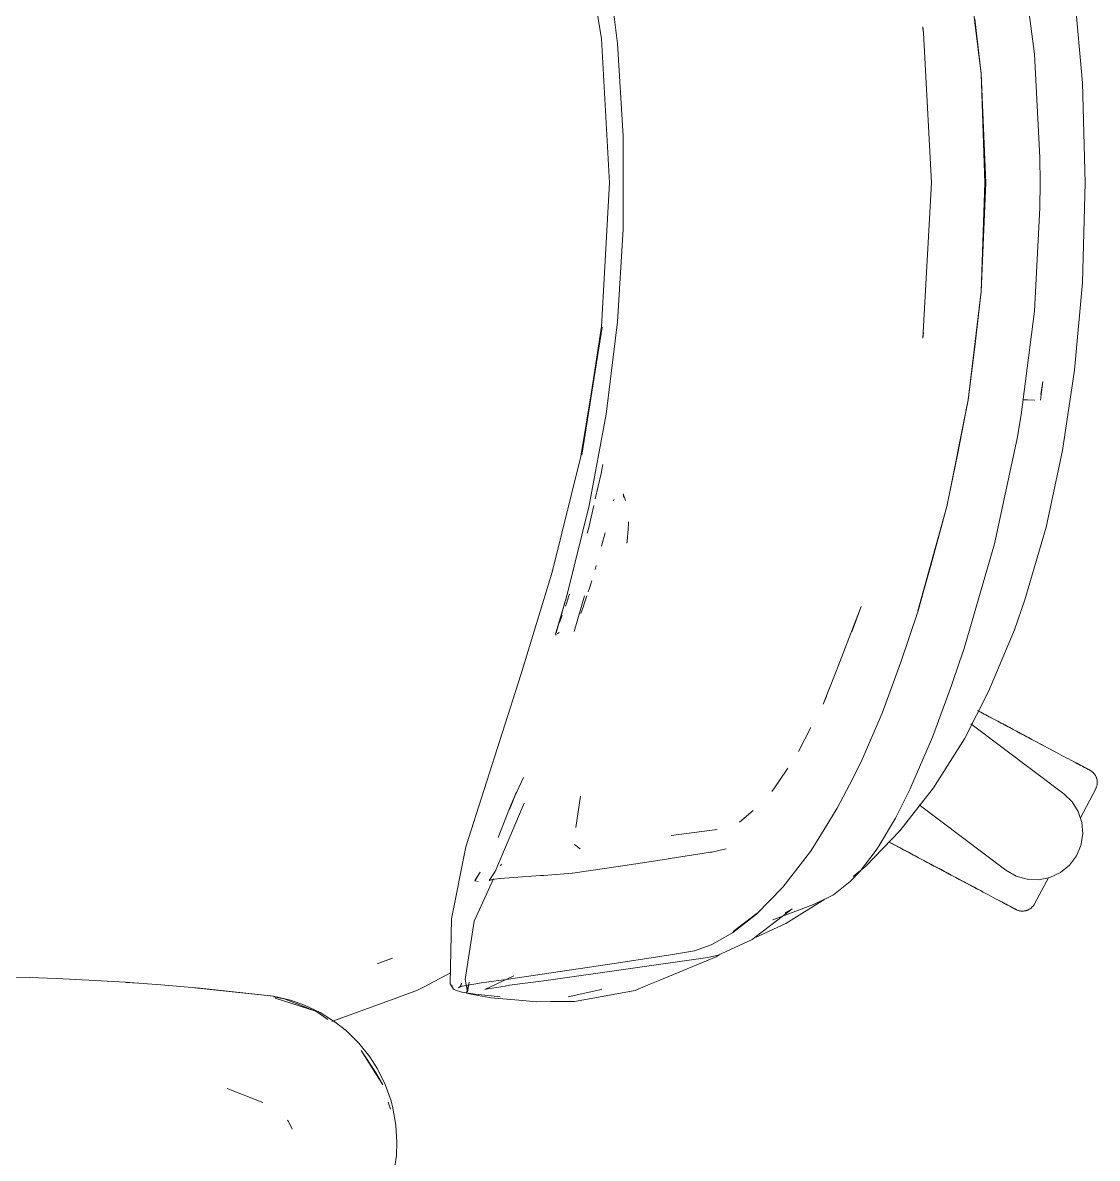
# Model space of a CAD drawing. Header units: millimetres. Extents: x 79795 to 317870, y -36033 to 97293.
# Drawn here: x 199150.3 to 199463.8, y 33268.1 to 33599.4 of the extents above; entities that cross this region are included whole.
import ezdxf

# ---------------------------------------------------------------- set-up
doc = ezdxf.new("R2010")
doc.units = ezdxf.units.MM
doc.header["$MEASUREMENT"] = 0
doc.layers.add('G-IMPT', color=8, linetype='CONTINUOUS', lineweight=9)
doc.layers.add('I-FURN', color=8, linetype='CONTINUOUS', lineweight=9)

msp = doc.modelspace()

# ---------------------------------------------------------------- linework, layer by layer
at = {"layer": 'G-IMPT'}
for p, q in [((199313.14, 33632.65), (199319.13, 33594.74)), ((199320.53, 33620.3), (199323.83, 33593.38)), ((199445.44, 33590.27), (199441.63, 33620.44)), ((199429.92, 33584.57), (199426.09, 33616.16)), ((199429.88, 33584.53), (199426.1, 33616.08)), ((199457.18, 33607.47), (199459.44, 33581.89)), ((199429.88, 33584.53), (199428.04, 33600.61)), ((199412.88, 33598.03), (199412.92, 33597.79)), ((199413.15, 33596.48), (199412.89, 33598.26)), ((199413.15, 33596.48), (199412.92, 33597.79)), ((199415.48, 33552.75), (199413.15, 33596.48)), ((199415.43, 33552.75), (199413.15, 33596.48)), ((199319.13, 33594.74), (199321.49, 33552.75)), ((199325.48, 33566.31), (199323.83, 33593.38)), ((199447.06, 33560.07), (199445.44, 33590.27)), ((199430.55, 33569.64), (199429.88, 33584.53)), ((199429.88, 33584.53), (199431.02, 33552.75)), ((199429.92, 33584.57), (199431.25, 33552.75)), ((199459.44, 33581.89), (199460.29, 33552.75)), ((199430.55, 33569.64), (199431.02, 33552.75)), ((199325.48, 33566.31), (199325.48, 33539.19)), ((199447.06, 33560.07), (199447.15, 33552.75)), ((199319.13, 33510.77), (199321.49, 33552.75)), ((199415.43, 33552.75), (199412.92, 33507.41)), ((199429.88, 33520.98), (199431.02, 33552.75)), ((199431.25, 33552.75), (199429.92, 33520.94)), ((199430.55, 33535.87), (199431.02, 33552.75)), ((199447.06, 33545.44), (199447.15, 33552.75)), ((199460.29, 33552.75), (199459.44, 33523.61)), ((199447.06, 33545.44), (199445.44, 33515.24)), ((199325.48, 33539.19), (199323.83, 33512.12)), ((199429.88, 33520.98), (199430.55, 33535.87)), ((199459.44, 33523.61), (199457.18, 33498.04)), ((199429.92, 33520.94), (199426.09, 33489.34)), ((199429.88, 33520.98), (199426.1, 33489.42)), ((199428.04, 33504.9), (199429.88, 33520.98)), ((199445.44, 33515.24), (199441.63, 33485.07)), ((199313.14, 33472.85), (199319.39, 33510.59)), ((199319.13, 33510.77), (199313.4, 33473.23)), ((199319.39, 33510.59), (199313.4, 33473.23)), ((199320.53, 33485.2), (199323.83, 33512.12)), ((199412.92, 33507.41), (199413.15, 33509.03)), ((199413.15, 33509.03), (199412.92, 33507.72)), ((199412.88, 33507.47), (199412.92, 33507.72)), ((199428.04, 33504.9), (199426.1, 33489.42)), ((199457.18, 33498.04), (199453.69, 33474.62)), ((199447.28, 33489.34), (199447.93, 33494.75)), ((199447.36, 33490.98), (199447.93, 33494.75)), ((199426.1, 33489.42), (199419.88, 33458.18)), ((199419.88, 33458.18), (199426.09, 33489.34)), ((199426.1, 33489.42), (199423, 33473.32)), ((199442.18, 33489.43), (199443.43, 33489.38)), ((199445.52, 33489.31), (199443.43, 33489.38)), ((199445.52, 33489.31), (199445.41, 33489.31)), ((199315.6, 33458.53), (199320.53, 33485.2)), ((199441.63, 33485.07), (199440.45, 33478.15)), ((199440.45, 33478.15), (199433.78, 33447.36)), ((199304.82, 33439.17), (199313.14, 33472.85)), ((199419.92, 33458.29), (199423, 33473.32)), ((199448.88, 33452.26), (199453.69, 33474.62)), ((199319.55, 33470.58), (199319.08, 33467.95)), ((199319.08, 33467.95), (199317.37, 33460.53)), ((199322.81, 33460.34), (199322.68, 33459.93)), ((199325.48, 33461.94), (199326.17, 33459.99)), ((199325.48, 33461.94), (199325.7, 33460.89)), ((199315.6, 33458.53), (199309.05, 33432.22)), ((199316.92, 33458.55), (199315.37, 33451.8)), ((199419.92, 33458.29), (199411.49, 33427.89)), ((199419.92, 33458.29), (199411.54, 33427.8)), ((199415.27, 33441.05), (199419.92, 33458.29)), ((199326.92, 33451.78), (199327.02, 33453.15)), ((199327.02, 33453.85), (199327.02, 33453.15)), ((199315.37, 33451.8), (199315.03, 33450.52)), ((199319.22, 33446.72), (199320.22, 33450.58)), ((199326.92, 33451.78), (199326.64, 33448.07)), ((199442.7, 33431.02), (199448.88, 33452.26)), ((199319.22, 33446.72), (199319.61, 33448.25)), ((199326.64, 33448.07), (199326.61, 33447.59)), ((199424.84, 33416.53), (199433.78, 33447.36)), ((199317.31, 33439.93), (199317.64, 33441.05)), ((199415.27, 33441.05), (199411.49, 33427.89)), ((199304.82, 33439.17), (199295.64, 33409.19)), ((199315.53, 33434.14), (199316.32, 33436.63)), ((199315.29, 33433.36), (199315.53, 33434.14)), ((199309.05, 33432.22), (199305.78, 33421)), ((199309.05, 33432.22), (199305.94, 33421.4)), ((199309.05, 33432.22), (199305.99, 33421.68)), ((199308.66, 33429.19), (199308.94, 33429.99)), ((199309.68, 33432.22), (199308.94, 33429.99)), ((199309.68, 33432.22), (199309.83, 33432.68)), ((199314.24, 33432.22), (199311.21, 33421.79)), ((199314.14, 33429.92), (199313.88, 33429.2)), ((199314.14, 33429.92), (199314.91, 33432.22)), ((199439.63, 33422.28), (199442.7, 33431.02)), ((199307.67, 33426.44), (199307.32, 33425.47)), ((199313.12, 33427.04), (199313.88, 33429.2)), ((199394.94, 33429.14), (199388.23, 33411.69)), ((199394.94, 33429.14), (199392.22, 33421.7)), ((199406.53, 33412.88), (199411.54, 33427.8)), ((199307.32, 33425.47), (199306.93, 33424.4)), ((199305.78, 33421), (199305.91, 33420.75)), ((199305.99, 33421.68), (199305.94, 33421.4)), ((199306.87, 33421.53), (199306.26, 33421.15)), ((199306.87, 33421.53), (199306.66, 33421.39)), ((199439.63, 33422.28), (199432.11, 33404.31)), ((199424.84, 33416.53), (199423.64, 33412.92)), ((199421.3, 33406.1), (199423.64, 33412.92)), ((199387.56, 33409.96), (199383.84, 33400.64)), ((199388.23, 33411.69), (199387.56, 33409.96)), ((199406.53, 33412.88), (199401.07, 33398)), ((199295.64, 33409.19), (199279.65, 33358.95)), ((199421.3, 33406.1), (199415.7, 33391.03)), ((199432.11, 33404.31), (199425.02, 33390.53)), ((199383.84, 33400.64), (199384.84, 33402.88)), ((199401.07, 33398), (199394.89, 33383.78)), ((199376.67, 33386.8), (199380.21, 33393.77)), ((199414.22, 33387.35), (199415.7, 33391.03)), ((199425.02, 33390.53), (199416.04, 33376.24)), ((199409.45, 33376.39), (199414.22, 33387.35)), ((199391.51, 33377.05), (199394.89, 33383.78)), ((199369.64, 33376.19), (199373.14, 33381.32)), ((199373.14, 33381.32), (199373.53, 33381.9)), ((199293.35, 33372.52), (199296.4, 33379.23)), ((199391.51, 33377.05), (199387.94, 33370.26)), ((199292.32, 33369.93), (199294.35, 33375.05)), ((199294.35, 33375.04), (199292.32, 33369.93)), ((199292.33, 33370.14), (199294.35, 33375.04)), ((199311.68, 33364.61), (199313.08, 33373.77)), ((199369.64, 33376.19), (199368.89, 33375.09)), ((199405.23, 33367.94), (199409.23, 33375.95)), ((199416.04, 33376.24), (199406.24, 33363.63)), ((199409.45, 33376.39), (199409.23, 33375.95)), ((199288.19, 33351.8), (199296.63, 33371.77)), ((199292.33, 33370.14), (199289.07, 33361.67)), ((199384.17, 33364.03), (199387.94, 33370.26)), ((199363.37, 33369.56), (199359.46, 33366.22)), ((199404.92, 33367.34), (199400.19, 33359.34)), ((199405.23, 33367.94), (199404.92, 33367.34)), ((199311.68, 33364.61), (199311.73, 33364.95)), ((199339.51, 33362.28), (199352.87, 33364.06)), ((199352.87, 33364.06), (199352.4, 33363.91)), ((199384.17, 33364.03), (199380.29, 33357.93)), ((199396.28, 33353.34), (199406.24, 33363.63)), ((199275.45, 33338), (199279.65, 33358.95)), ((199311.33, 33359.66), (199312.97, 33358.38)), ((199339.22, 33355.6), (199350.94, 33357.4)), ((199350.94, 33357.4), (199351.41, 33357.48)), ((199353.39, 33357.9), (199351.41, 33357.48)), ((199355.55, 33358.36), (199353.39, 33357.9)), ((199372.1, 33347.24), (199380.12, 33357.67)), ((199380.29, 33357.93), (199380.12, 33357.67)), ((199394.61, 33351.92), (199399.32, 33358.05)), ((199399.32, 33358.05), (199400.19, 33359.34)), ((199289.64, 33353.51), (199290.08, 33353.79)), ((199324.74, 33353.31), (199310.67, 33351.28)), ((199324.74, 33353.31), (199338.1, 33355.42)), ((199338.1, 33355.42), (199338.61, 33355.51)), ((199339.22, 33355.6), (199338.61, 33355.51)), ((199396.28, 33353.34), (199392.61, 33350.34)), ((199282.23, 33349.12), (199283.81, 33351.59)), ((199283.81, 33351.59), (199282.29, 33349.1)), ((199282.29, 33349.1), (199283.78, 33351.57)), ((199286.43, 33349.13), (199288.19, 33351.8)), ((199293.5, 33350.02), (199289.63, 33349.72)), ((199301.36, 33350.58), (199293.5, 33350.02)), ((199302.35, 33350.65), (199301.36, 33350.58)), ((199310.59, 33351.27), (199302.35, 33350.65)), ((199310.59, 33351.27), (199310.67, 33351.28)), ((199391.72, 33348.9), (199394.61, 33351.92)), ((199282.08, 33337.3), (199287.7, 33349.65)), ((199282.23, 33349.12), (199282.29, 33349.1)), ((199283.16, 33348.83), (199282.29, 33349.1)), ((199287.15, 33349.41), (199286.43, 33349.13)), ((199287.15, 33349.41), (199287.16, 33349.42)), ((199289.54, 33349.72), (199287.16, 33349.42)), ((199289.54, 33349.72), (199289.63, 33349.72)), ((199372.1, 33347.24), (199364.36, 33339.34)), ((199386.85, 33345.03), (199391.72, 33348.9)), ((199372.91, 33336.6), (199384.36, 33343.73)), ((199385.72, 33344.42), (199383.28, 33343.25)), ((199386.85, 33345.03), (199385.72, 33344.42)), ((199374.8, 33340.9), (199363.09, 33331.96)), ((199369.14, 33337.66), (199381.05, 33342.17)), ((199374.8, 33340.9), (199372.77, 33339.73)), ((199383.28, 33343.25), (199381.05, 33342.17)), ((199275.45, 33338), (199275.07, 33319.01)), ((199282.08, 33337.3), (199279.37, 33320.25)), ((199357.4, 33333.92), (199364.36, 33339.34)), ((199364.57, 33339.64), (199357.62, 33334.25)), ((199357.62, 33334.25), (199361, 33336.84)), ((199364.57, 33339.64), (199361, 33336.84)), ((199357.4, 33333.92), (199351.56, 33330.63)), ((199364.28, 33332.62), (199372.91, 33336.6)), ((199346.35, 33328.66), (199351.14, 33330.42)), ((199351.56, 33330.63), (199351.14, 33330.42)), ((199356.57, 33328.92), (199363.09, 33331.96)), ((199322.91, 33324.97), (199338.68, 33327.36)), ((199352.65, 33326.86), (199336.2, 33320.07)), ((199346.35, 33328.66), (199338.68, 33327.36)), ((199350.22, 33326.7), (199353.21, 33327.35)), ((199353.82, 33327.63), (199352.65, 33326.86)), ((199356.57, 33328.92), (199353.21, 33327.35)), ((199258.2, 33326.54), (199253.73, 33324.9)), ((199253.73, 33324.9), (199257.61, 33326.28)), ((199258.2, 33326.54), (199257.61, 33326.28)), ((199292.04, 33320.42), (199322.91, 33324.97)), ((199303, 33320.03), (199350.22, 33326.7)), ((199139.97, 33321.16), (199152.28, 33320.86)), ((199160.16, 33320.57), (199152.28, 33320.86)), ((199160.16, 33320.57), (199171.46, 33320.03)), ((199275.13, 33322.2), (199267.23, 33318.06)), ((199280.05, 33316.67), (199279.37, 33320.25)), ((199284.18, 33319.3), (199292.04, 33320.42)), ((199285.15, 33317.4), (199293.56, 33321.39)), ((199180.33, 33319.47), (199171.46, 33320.03)), ((199180.33, 33319.47), (199190.62, 33318.74)), ((199182.38, 33319.33), (199180.47, 33319.42)), ((199182.38, 33319.33), (199183.79, 33319.2)), ((199202.02, 33317.76), (199190.62, 33318.74)), ((199223.46, 33315.4), (199200.5, 33317.86)), ((199200.5, 33317.86), (199220.64, 33315.74)), ((199223.46, 33315.4), (199202.02, 33317.76)), ((199259.5, 33314.94), (199265.47, 33317.13)), ((199267.23, 33318.06), (199265.47, 33317.13)), ((199275.07, 33319.01), (199275.68, 33317.97)), ((199275.55, 33318.6), (199275.68, 33317.97)), ((199275.55, 33318.6), (199275.65, 33318.05)), ((199275.68, 33317.97), (199275.65, 33318.05)), ((199276.05, 33317.48), (199275.68, 33317.97)), ((199276.59, 33317.16), (199276.05, 33317.48)), ((199276.59, 33317.16), (199278.45, 33316.61)), ((199278.54, 33318.37), (199277.44, 33317.81)), ((199277.94, 33318.2), (199277.44, 33317.81)), ((199277.92, 33318.2), (199284.18, 33319.3)), ((199278.54, 33318.37), (199277.92, 33318.2)), ((199277.94, 33318.2), (199278.26, 33318.74)), ((199278.34, 33319.24), (199278.26, 33318.74)), ((199280.54, 33319.54), (199279.82, 33316.26)), ((199280.54, 33319.54), (199280.05, 33316.67)), ((199285.15, 33317.4), (199286.02, 33317.54)), ((199291.04, 33318.37), (199286.02, 33317.54)), ((199291.04, 33318.37), (199292.34, 33318.59)), ((199303, 33320.03), (199292.34, 33318.59)), ((199309.42, 33315.25), (199318.72, 33317.3)), ((199311.28, 33313.84), (199328.98, 33317.08)), ((199318.72, 33317.3), (199319.3, 33317.45)), ((199328.98, 33317.08), (199332.83, 33318.68)), ((199336.2, 33320.07), (199332.83, 33318.68)), ((199223.46, 33315.4), (199220.64, 33315.74)), ((199223.46, 33315.4), (199228.42, 33314.25)), ((199223.53, 33315.19), (199226.59, 33314.61)), ((199235.81, 33311), (199223.95, 33314.82)), ((199233.1, 33311.91), (199223.95, 33314.82)), ((199226.59, 33314.61), (199235.81, 33311)), ((199232.55, 33312.8), (199228.42, 33314.25)), ((199240.56, 33308), (199259.5, 33314.94)), ((199281.73, 33316.07), (199278.45, 33316.61)), ((199282.14, 33315.81), (199279.82, 33316.26)), ((199281.73, 33316.07), (199282.34, 33316)), ((199286.39, 33315), (199282.14, 33315.81)), ((199282.34, 33316), (199287.03, 33315.48)), ((199286.86, 33314.96), (199286.39, 33315)), ((199286.86, 33314.96), (199296.19, 33314.16)), ((199287.03, 33315.48), (199289.62, 33315.27)), ((199296.19, 33314.16), (199300.14, 33313.81)), ((199304.31, 33313.82), (199300.14, 33313.81)), ((199311.28, 33313.84), (199304.31, 33313.82)), ((199237.13, 33310.61), (199232.55, 33312.8)), ((199235.81, 33311), (199233.1, 33311.91)), ((199235.81, 33311), (199239.39, 33308.58)), ((199237.13, 33310.61), (199241.46, 33307.88)), ((199244.76, 33305.26), (199241.46, 33307.88)), ((199248.37, 33301.71), (199244.76, 33305.26)), ((199248.37, 33301.71), (199251.56, 33297.73)), ((199255.42, 33289.58), (199249.1, 33299.53)), ((199253.26, 33293.26), (199249.1, 33299.53)), ((199253.82, 33294.19), (199251.56, 33297.73)), ((199256.07, 33289.68), (199253.82, 33294.19)), ((199255.42, 33289.58), (199253.26, 33293.26)), ((199209.94, 33288.5), (199220.36, 33284.36)), ((199256.07, 33289.68), (199257.78, 33284.9)), ((199256.98, 33284.47), (199257.6, 33282.44)), ((199258.34, 33282.78), (199257.78, 33284.9)), ((199259.22, 33277.83), (199258.34, 33282.78)), ((199227.89, 33278.83), (199227.59, 33279.28)), ((199228.9, 33276.61), (199227.89, 33278.83)), ((199259.52, 33272.79), (199259.22, 33277.83)), ((199259.52, 33272.79), (199259.34, 33268.94)), ((199258.7, 33264.43), (199259.34, 33268.94))]:
    msp.add_line(p, q, dxfattribs=at)
at = {"layer": 'I-FURN'}
for p, q in [((199429.84, 33398.24), (199428.87, 33398.76)), ((199429.32, 33398.52), (199430.28, 33398.01)), ((199430.81, 33397.73), (199429.84, 33398.24)), ((199430.28, 33398.01), (199431.26, 33397.49)), ((199431.8, 33397.2), (199430.81, 33397.73)), ((199431.26, 33397.49), (199432.25, 33396.96)), ((199432.79, 33396.68), (199431.8, 33397.2)), ((199432.25, 33396.96), (199433.24, 33396.43)), ((199433.78, 33396.15), (199432.79, 33396.68)), ((199433.24, 33396.43), (199434.24, 33395.9)), ((199426.95, 33394.9), (199454.01, 33374.5)), ((199434.78, 33395.61), (199433.78, 33396.15)), ((199434.24, 33395.9), (199435.25, 33395.37)), ((199435.79, 33395.08), (199434.78, 33395.61)), ((199435.25, 33395.37), (199436.25, 33394.83)), ((199436.79, 33394.54), (199435.79, 33395.08)), ((199436.25, 33394.83), (199437.26, 33394.3)), ((199437.8, 33394.01), (199436.79, 33394.54)), ((199437.26, 33394.3), (199438.26, 33393.76)), ((199438.8, 33393.48), (199437.8, 33394.01)), ((199438.26, 33393.76), (199439.26, 33393.23)), ((199439.8, 33392.95), (199438.8, 33393.48)), ((199439.26, 33393.23), (199440.26, 33392.7)), ((199440.8, 33392.42), (199439.8, 33392.95)), ((199440.26, 33392.7), (199441.25, 33392.17)), ((199441.78, 33391.89), (199440.8, 33392.42)), ((199441.25, 33392.17), (199442.23, 33391.65)), ((199442.76, 33391.37), (199441.78, 33391.89)), ((199442.23, 33391.65), (199443.21, 33391.13)), ((199443.73, 33390.86), (199442.76, 33391.37)), ((199443.21, 33391.13), (199444.17, 33390.62)), ((199444.69, 33390.35), (199443.73, 33390.86)), ((199444.17, 33390.62), (199445.12, 33390.12)), ((199445.63, 33389.85), (199444.69, 33390.35)), ((199445.12, 33390.12), (199446.06, 33389.62)), ((199446.56, 33389.35), (199445.63, 33389.85)), ((199446.06, 33389.62), (199446.98, 33389.13)), ((199447.47, 33388.87), (199446.56, 33389.35)), ((199446.98, 33389.13), (199447.89, 33388.64)), ((199448.37, 33388.39), (199447.47, 33388.87)), ((199449.25, 33387.92), (199448.37, 33388.39)), ((199450.1, 33387.47), (199449.25, 33387.92)), ((199450.94, 33387.02), (199450.1, 33387.47)), ((199451.75, 33386.59), (199450.94, 33387.02)), ((199452.54, 33386.17), (199451.75, 33386.59)), ((199453.3, 33385.77), (199452.54, 33386.17)), ((199454.04, 33385.38), (199453.3, 33385.77)), ((199454.74, 33385), (199454.04, 33385.38)), ((199455.42, 33384.64), (199454.74, 33385)), ((199456.07, 33384.3), (199455.42, 33384.64)), ((199456.69, 33383.97), (199456.07, 33384.3)), ((199457.27, 33383.66), (199456.69, 33383.97)), ((199456.96, 33383.82), (199457.53, 33383.52)), ((199457.82, 33383.36), (199457.27, 33383.66)), ((199457.53, 33383.52), (199458.06, 33383.24)), ((199458.34, 33383.09), (199457.82, 33383.36)), ((199458.06, 33383.24), (199458.56, 33382.97)), ((199458.82, 33382.83), (199458.34, 33383.09)), ((199458.56, 33382.97), (199459.03, 33382.72)), ((199459.27, 33382.6), (199458.82, 33382.83)), ((199459.03, 33382.72), (199459.46, 33382.49)), ((199459.68, 33382.38), (199459.27, 33382.6)), ((199459.46, 33382.49), (199459.85, 33382.28)), ((199460.05, 33382.18), (199459.68, 33382.38)), ((199459.85, 33382.28), (199460.21, 33382.1)), ((199460.38, 33382), (199460.05, 33382.18)), ((199460.21, 33382.1), (199460.53, 33381.93)), ((199460.68, 33381.84), (199460.38, 33382)), ((199460.53, 33381.93), (199460.81, 33381.78)), ((199460.94, 33381.71), (199460.68, 33381.84)), ((199460.81, 33381.78), (199461.05, 33381.65)), ((199461.16, 33381.59), (199460.94, 33381.71)), ((199461.05, 33381.65), (199461.25, 33381.54)), ((199461.34, 33381.49), (199461.16, 33381.59)), ((199461.25, 33381.54), (199461.41, 33381.46)), ((199461.48, 33381.42), (199461.34, 33381.49)), ((199461.41, 33381.46), (199461.53, 33381.39)), ((199461.58, 33381.37), (199461.48, 33381.42)), ((199461.53, 33381.39), (199461.61, 33381.35)), ((199461.64, 33381.33), (199461.58, 33381.37)), ((199461.61, 33381.35), (199461.65, 33381.33)), ((199461.66, 33381.32), (199461.64, 33381.33)), ((199461.65, 33381.33), (199461.66, 33381.32)), ((199461.66, 33381.32), (199461.8, 33381.24)), ((199461.8, 33381.24), (199461.94, 33381.16)), ((199461.94, 33381.16), (199462.07, 33381.07)), ((199462.07, 33381.07), (199462.2, 33380.98)), ((199462.2, 33380.98), (199462.33, 33380.88)), ((199462.33, 33380.88), (199462.45, 33380.77)), ((199462.45, 33380.77), (199462.57, 33380.66)), ((199462.57, 33380.66), (199462.68, 33380.55)), ((199462.68, 33380.55), (199462.79, 33380.43)), ((199462.79, 33380.43), (199462.9, 33380.31)), ((199462.9, 33380.31), (199463, 33380.18)), ((199463, 33380.18), (199463.09, 33380.05)), ((199463.09, 33380.05), (199463.18, 33379.91)), ((199463.18, 33379.91), (199463.26, 33379.77)), ((199463.26, 33379.77), (199463.34, 33379.63)), ((199463.34, 33379.63), (199463.41, 33379.49)), ((199463.41, 33379.49), (199463.48, 33379.34)), ((199463.48, 33379.34), (199463.54, 33379.19)), ((199463.54, 33379.19), (199463.59, 33379.04)), ((199463.6, 33376.5), (199463.54, 33376.35)), ((199463.59, 33379.04), (199463.64, 33378.89)), ((199463.64, 33376.66), (199463.6, 33376.5)), ((199463.64, 33378.89), (199463.68, 33378.73)), ((199463.69, 33376.81), (199463.64, 33376.66)), ((199463.68, 33378.73), (199463.72, 33378.57)), ((199463.72, 33376.97), (199463.69, 33376.81)), ((199463.72, 33378.57), (199463.75, 33378.41)), ((199463.75, 33377.13), (199463.72, 33376.97)), ((199463.75, 33378.41), (199463.77, 33378.26)), ((199463.77, 33377.29), (199463.75, 33377.13)), ((199463.77, 33378.26), (199463.78, 33378.09)), ((199463.79, 33377.45), (199463.77, 33377.29)), ((199463.78, 33378.09), (199463.79, 33377.93)), ((199463.79, 33377.93), (199463.8, 33377.77)), ((199463.8, 33377.61), (199463.79, 33377.45)), ((199463.8, 33377.77), (199463.8, 33377.61)), ((199454.01, 33374.5), (199456.44, 33372.16)), ((199458.86, 33367.46), (199463.33, 33375.87)), ((199463.35, 33375.91), (199463.33, 33375.87)), ((199463.42, 33376.06), (199463.35, 33375.91)), ((199463.48, 33376.2), (199463.42, 33376.06)), ((199463.54, 33376.35), (199463.48, 33376.2)), ((199437.17, 33352.15), (199411.85, 33371.23)), ((199456.44, 33372.16), (199458.24, 33369.31)), ((199458.24, 33369.31), (199459.31, 33366.11)), ((199459.31, 33366.11), (199459.57, 33362.75)), ((199403.08, 33360.37), (199403.98, 33359.9)), ((199404.47, 33359.64), (199403.56, 33360.12)), ((199403.98, 33359.9), (199404.89, 33359.41)), ((199459.57, 33362.75), (199459.03, 33359.42)), ((199405.39, 33359.14), (199404.47, 33359.64)), ((199404.89, 33359.41), (199405.82, 33358.92)), ((199406.33, 33358.65), (199405.39, 33359.14)), ((199405.82, 33358.92), (199406.76, 33358.41)), ((199407.28, 33358.14), (199406.33, 33358.65)), ((199406.76, 33358.41), (199407.72, 33357.91)), ((199408.24, 33357.63), (199407.28, 33358.14)), ((199407.72, 33357.91), (199408.69, 33357.39)), ((199409.22, 33357.11), (199408.24, 33357.63)), ((199408.69, 33357.39), (199409.67, 33356.87)), ((199410.2, 33356.59), (199409.22, 33357.11)), ((199409.67, 33356.87), (199410.65, 33356.34)), ((199411.19, 33356.06), (199410.2, 33356.59)), ((199459.03, 33359.42), (199457.7, 33356.32)), ((199410.65, 33356.34), (199411.65, 33355.82)), ((199412.19, 33355.53), (199411.19, 33356.06)), ((199411.65, 33355.82), (199412.65, 33355.28)), ((199413.19, 33355), (199412.19, 33355.53)), ((199412.65, 33355.28), (199413.65, 33354.75)), ((199414.19, 33354.46), (199413.19, 33355)), ((199413.65, 33354.75), (199414.66, 33354.22)), ((199415.2, 33353.93), (199414.19, 33354.46)), ((199414.66, 33354.22), (199415.66, 33353.68)), ((199416.2, 33353.39), (199415.2, 33353.93)), ((199415.66, 33353.68), (199416.67, 33353.15)), ((199417.21, 33352.86), (199416.2, 33353.39)), ((199455.67, 33353.62), (199453.05, 33351.49)), ((199457.7, 33356.32), (199455.67, 33353.62)), ((199416.67, 33353.15), (199417.67, 33352.62)), ((199418.21, 33352.33), (199417.21, 33352.86)), ((199417.67, 33352.62), (199418.66, 33352.09)), ((199419.2, 33351.8), (199418.21, 33352.33)), ((199418.66, 33352.09), (199419.66, 33351.56)), ((199420.19, 33351.28), (199419.2, 33351.8)), ((199419.66, 33351.56), (199420.64, 33351.04)), ((199421.17, 33350.76), (199420.19, 33351.28)), ((199420.64, 33351.04), (199421.61, 33350.52)), ((199422.13, 33350.24), (199421.17, 33350.76)), ((199421.61, 33350.52), (199422.58, 33350.01)), ((199423.09, 33349.73), (199422.13, 33350.24)), ((199422.58, 33350.01), (199423.53, 33349.5)), ((199440.09, 33350.46), (199437.17, 33352.15)), ((199443.33, 33349.52), (199440.09, 33350.46)), ((199445.52, 33342.37), (199449.55, 33349.96)), ((199450, 33350.05), (199446.7, 33349.38)), ((199453.05, 33351.49), (199450, 33350.05)), ((199424.04, 33349.23), (199423.09, 33349.73)), ((199423.53, 33349.5), (199424.47, 33349)), ((199424.97, 33348.74), (199424.04, 33349.23)), ((199424.47, 33349), (199425.39, 33348.51)), ((199425.88, 33348.25), (199424.97, 33348.74)), ((199425.39, 33348.51), (199426.29, 33348.03)), ((199426.78, 33347.77), (199425.88, 33348.25)), ((199426.29, 33348.03), (199427.18, 33347.56)), ((199427.65, 33347.31), (199426.78, 33347.77)), ((199427.18, 33347.56), (199428.05, 33347.1)), ((199428.51, 33346.85), (199427.65, 33347.31)), ((199428.05, 33347.1), (199428.9, 33346.65)), ((199429.34, 33346.41), (199428.51, 33346.85)), ((199428.9, 33346.65), (199429.72, 33346.21)), ((199446.7, 33349.38), (199443.33, 33349.52)), ((199429.72, 33346.21), (199430.52, 33345.78)), ((199430.52, 33345.78), (199431.3, 33345.37)), ((199431.3, 33345.37), (199432.05, 33344.97)), ((199432.05, 33344.97), (199432.77, 33344.59)), ((199432.77, 33344.59), (199433.46, 33344.22)), ((199433.46, 33344.22), (199434.13, 33343.86)), ((199434.13, 33343.86), (199434.76, 33343.53)), ((199434.76, 33343.53), (199435.36, 33343.21)), ((199435.67, 33343.04), (199435.09, 33343.35)), ((199435.36, 33343.21), (199435.93, 33342.9)), ((199436.23, 33342.75), (199435.67, 33343.04)), ((199435.93, 33342.9), (199436.47, 33342.62)), ((199436.74, 33342.47), (199436.23, 33342.75)), ((199436.47, 33342.62), (199436.97, 33342.35)), ((199437.22, 33342.22), (199436.74, 33342.47)), ((199436.97, 33342.35), (199437.43, 33342.11)), ((199437.67, 33341.98), (199437.22, 33342.22)), ((199437.43, 33342.11), (199437.86, 33341.88)), ((199438.08, 33341.76), (199437.67, 33341.98)), ((199437.86, 33341.88), (199438.26, 33341.67)), ((199438.45, 33341.56), (199438.08, 33341.76)), ((199438.26, 33341.67), (199438.61, 33341.48)), ((199438.79, 33341.39), (199438.45, 33341.56)), ((199438.61, 33341.48), (199438.93, 33341.31)), ((199439.09, 33341.23), (199438.79, 33341.39)), ((199438.93, 33341.31), (199439.21, 33341.16)), ((199439.34, 33341.09), (199439.09, 33341.23)), ((199439.21, 33341.16), (199439.45, 33341.03)), ((199439.56, 33340.97), (199439.34, 33341.09)), ((199439.45, 33341.03), (199439.65, 33340.93)), ((199439.74, 33340.88), (199439.56, 33340.97)), ((199439.65, 33340.93), (199439.81, 33340.84)), ((199439.88, 33340.8), (199439.74, 33340.88)), ((199439.81, 33340.84), (199439.94, 33340.78)), ((199439.98, 33340.75), (199439.88, 33340.8)), ((199439.94, 33340.78), (199440.02, 33340.73)), ((199440.04, 33340.72), (199439.98, 33340.75)), ((199440.02, 33340.73), (199440.06, 33340.71)), ((199440.06, 33340.71), (199440.04, 33340.72)), ((199440.1, 33340.69), (199440.06, 33340.71)), ((199440.06, 33340.71), (199440.06, 33340.71)), ((199440.25, 33340.62), (199440.1, 33340.69)), ((199440.4, 33340.55), (199440.25, 33340.62)), ((199440.54, 33340.49), (199440.4, 33340.55)), ((199440.7, 33340.44), (199440.54, 33340.49)), ((199440.85, 33340.39), (199440.7, 33340.44)), ((199441.01, 33340.35), (199440.85, 33340.39)), ((199441.16, 33340.31), (199441.01, 33340.35)), ((199441.32, 33340.29), (199441.16, 33340.31)), ((199441.48, 33340.26), (199441.32, 33340.29)), ((199441.64, 33340.25), (199441.48, 33340.26)), ((199441.8, 33340.24), (199441.64, 33340.25)), ((199441.97, 33340.24), (199441.8, 33340.24)), ((199442.13, 33340.24), (199441.97, 33340.24)), ((199442.29, 33340.25), (199442.13, 33340.24)), ((199442.45, 33340.27), (199442.29, 33340.25)), ((199442.61, 33340.29), (199442.45, 33340.27)), ((199442.77, 33340.32), (199442.61, 33340.29)), ((199442.92, 33340.35), (199442.77, 33340.32)), ((199443.08, 33340.39), (199442.92, 33340.35)), ((199443.23, 33340.44), (199443.08, 33340.39)), ((199443.38, 33340.5), (199443.23, 33340.44)), ((199443.53, 33340.56), (199443.38, 33340.5)), ((199443.68, 33340.62), (199443.53, 33340.56)), ((199443.83, 33340.69), (199443.68, 33340.62)), ((199443.97, 33340.77), (199443.83, 33340.69)), ((199444.1, 33340.86), (199443.97, 33340.77)), ((199444.24, 33340.94), (199444.1, 33340.86)), ((199444.37, 33341.04), (199444.24, 33340.94)), ((199444.5, 33341.14), (199444.37, 33341.04)), ((199444.62, 33341.24), (199444.5, 33341.14)), ((199444.74, 33341.35), (199444.62, 33341.24)), ((199444.85, 33341.46), (199444.74, 33341.35)), ((199444.96, 33341.58), (199444.85, 33341.46)), ((199445.07, 33341.7), (199444.96, 33341.58)), ((199445.17, 33341.83), (199445.07, 33341.7)), ((199445.26, 33341.96), (199445.17, 33341.83)), ((199445.35, 33342.1), (199445.26, 33341.96)), ((199445.44, 33342.23), (199445.35, 33342.1)), ((199445.52, 33342.37), (199445.44, 33342.23))]:
    msp.add_line(p, q, dxfattribs=at)

doc.saveas('drawing.dxf')
